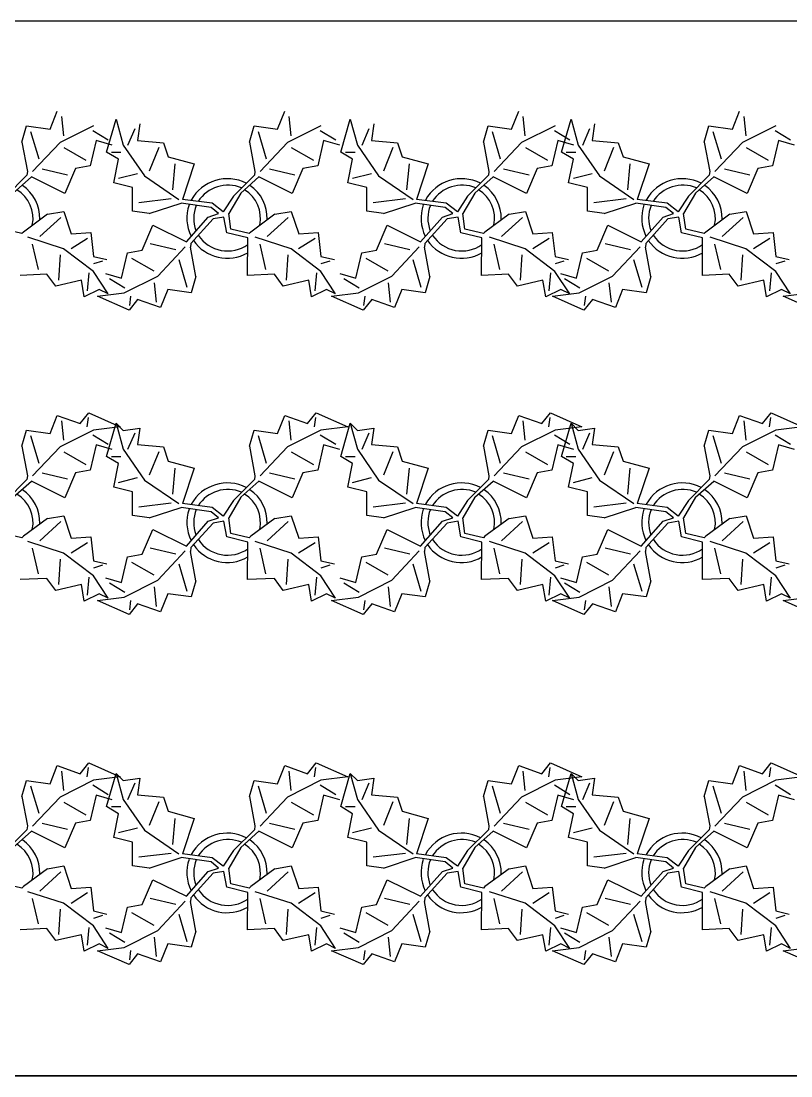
# Model space of a CAD drawing. Header units: inches. Extents: x 8624 to 20537, y 780 to 7738.
# Drawn here: x 9648.1 to 9763.1, y 7155.8 to 7313.6 of the extents above; entities that cross this region are included whole.
import ezdxf

# ---------------------------------------------------------------- set-up
doc = ezdxf.new("R2010")
doc.units = ezdxf.units.IN
doc.header["$MEASUREMENT"] = 0

msp = doc.modelspace()

# ---------------------------------------------------------------- linework, layer by layer
for p, q in [((10573.53, 7313.57), (9162.9, 7313.57)), ((10573.53, 7155.82), (9175.53, 7155.82))]:
    msp.add_line(p, q)
at = {"color": 114, "linetype": 'Continuous'}
for p, q in [((9652.4, 7297.39), (9653.49, 7300.09)), ((9654.09, 7299.29), (9654.4, 7296.39)), ((9660.86, 7293.97), (9662.28, 7298.92)), ((9662.28, 7298.92), (9663.34, 7295.03)), ((9686.4, 7297.39), (9687.49, 7300.09)), ((9688.09, 7299.29), (9688.4, 7296.39)), ((9695.86, 7293.97), (9697.28, 7298.92)), ((9697.28, 7298.92), (9698.34, 7295.03)), ((9721.4, 7297.39), (9722.49, 7300.09)), ((9723.09, 7299.29), (9723.4, 7296.39)), ((9728.86, 7293.97), (9730.28, 7298.92)), ((9730.28, 7298.92), (9731.34, 7295.03)), ((9754.4, 7297.39), (9755.49, 7300.09)), ((9756.09, 7299.29), (9756.4, 7296.39)), ((9648.2, 7295.48), (9648.9, 7297.88)), ((9648.9, 7297.88), (9652.4, 7297.39)), ((9658.9, 7297.9), (9653.9, 7295.39)), ((9664.05, 7295.03), (9665.11, 7297.5)), ((9665.81, 7298.21), (9665.46, 7295.73)), ((9682.2, 7295.48), (9682.9, 7297.88)), ((9682.9, 7297.88), (9686.4, 7297.39)), ((9692.9, 7297.9), (9687.9, 7295.39)), ((9699.05, 7295.03), (9700.11, 7297.5)), ((9700.81, 7298.21), (9700.46, 7295.73)), ((9717.2, 7295.48), (9717.9, 7297.88)), ((9717.9, 7297.88), (9721.4, 7297.39)), ((9727.9, 7297.9), (9722.9, 7295.39)), ((9732.05, 7295.03), (9733.11, 7297.5)), ((9733.81, 7298.21), (9733.46, 7295.73)), ((9750.2, 7295.48), (9750.9, 7297.88)), ((9750.9, 7297.88), (9754.4, 7297.39)), ((9760.9, 7297.9), (9755.9, 7295.39)), ((9649.5, 7297.08), (9650.71, 7292.98)), ((9659.3, 7295.7), (9658.41, 7291.9)), ((9658.8, 7297.2), (9661.1, 7295.81)), ((9661.7, 7295.01), (9659.3, 7295.7)), ((9665.46, 7295.73), (9669.35, 7295.38)), ((9683.5, 7297.08), (9684.71, 7292.98)), ((9693.3, 7295.7), (9692.41, 7291.9)), ((9692.8, 7297.2), (9695.1, 7295.81)), ((9695.7, 7295.01), (9693.3, 7295.7)), ((9700.46, 7295.73), (9704.35, 7295.38)), ((9718.5, 7297.08), (9719.71, 7292.98)), ((9728.3, 7295.7), (9727.41, 7291.9)), ((9727.8, 7297.2), (9730.1, 7295.81)), ((9730.7, 7295.01), (9728.3, 7295.7)), ((9733.46, 7295.73), (9737.35, 7295.38)), ((9751.5, 7297.08), (9752.71, 7292.98)), ((9761.3, 7295.7), (9760.41, 7291.9)), ((9760.8, 7297.2), (9763.1, 7295.81)), ((9763.7, 7295.01), (9761.3, 7295.7)), ((9648.2, 7295.48), (9649.01, 7291.08)), ((9653.9, 7295.39), (9649.79, 7291.05)), ((9657.81, 7292.7), (9654.51, 7294.59)), ((9663.34, 7295.03), (9666.52, 7290.43)), ((9668.64, 7294.67), (9667.23, 7291.14)), ((9669.35, 7295.38), (9670.06, 7293.26)), ((9682.2, 7295.48), (9683.01, 7291.08)), ((9687.9, 7295.39), (9683.79, 7291.05)), ((9691.81, 7292.7), (9688.51, 7294.59)), ((9698.34, 7295.03), (9701.52, 7290.43)), ((9703.64, 7294.67), (9702.23, 7291.14)), ((9704.35, 7295.38), (9705.06, 7293.26)), ((9717.2, 7295.48), (9718.01, 7291.08)), ((9722.9, 7295.39), (9718.79, 7291.05)), ((9726.81, 7292.7), (9723.51, 7294.59)), ((9731.34, 7295.03), (9734.52, 7290.43)), ((9736.64, 7294.67), (9735.23, 7291.14)), ((9737.35, 7295.38), (9738.06, 7293.26)), ((9750.2, 7295.48), (9751.01, 7291.08)), ((9755.9, 7295.39), (9751.79, 7291.05)), ((9759.81, 7292.7), (9756.51, 7294.59)), ((9662.63, 7292.91), (9660.86, 7293.97)), ((9661.57, 7293.97), (9662.99, 7293.97)), ((9661.92, 7289.37), (9662.63, 7292.91)), ((9670.06, 7293.26), (9673.95, 7292.2)), ((9697.63, 7292.91), (9695.86, 7293.97)), ((9696.57, 7293.97), (9697.99, 7293.97)), ((9696.92, 7289.37), (9697.63, 7292.91)), ((9705.06, 7293.26), (9708.95, 7292.2)), ((9730.63, 7292.91), (9728.86, 7293.97)), ((9729.57, 7293.97), (9730.99, 7293.97)), ((9729.92, 7289.37), (9730.63, 7292.91)), ((9738.06, 7293.26), (9741.95, 7292.2)), ((9649.01, 7291.08), (9648.95, 7290.51)), ((9651.21, 7291.49), (9655.01, 7290.59)), ((9656.21, 7291.5), (9654.62, 7287.79)), ((9658.41, 7291.9), (9656.21, 7291.5)), ((9670.76, 7288.31), (9671.12, 7292.2)), ((9673.95, 7292.2), (9672.18, 7286.9)), ((9683.01, 7291.08), (9682.95, 7290.51)), ((9685.21, 7291.49), (9689.01, 7290.59)), ((9690.21, 7291.5), (9688.62, 7287.79)), ((9692.41, 7291.9), (9690.21, 7291.5)), ((9705.76, 7288.31), (9706.12, 7292.2)), ((9708.95, 7292.2), (9707.18, 7286.9)), ((9718.01, 7291.08), (9717.95, 7290.51)), ((9720.21, 7291.49), (9724.01, 7290.59)), ((9725.21, 7291.5), (9723.62, 7287.79)), ((9727.41, 7291.9), (9725.21, 7291.5)), ((9738.76, 7288.31), (9739.12, 7292.2)), ((9741.95, 7292.2), (9740.18, 7286.9)), ((9751.01, 7291.08), (9750.95, 7290.51)), ((9753.21, 7291.49), (9757.01, 7290.59)), ((9758.21, 7291.5), (9756.62, 7287.79)), ((9760.41, 7291.9), (9758.21, 7291.5)), ((9648.95, 7290.51), (9645.83, 7287.39)), ((9646.91, 7287.85), (9649.62, 7290.28)), ((9654.62, 7287.79), (9649.62, 7290.28)), ((9662.63, 7290.08), (9665.46, 7290.79)), ((9666.52, 7290.43), (9671.67, 7286.91)), ((9682.95, 7290.51), (9679.83, 7287.39)), ((9680.91, 7287.85), (9683.62, 7290.28)), ((9688.62, 7287.79), (9683.62, 7290.28)), ((9697.63, 7290.08), (9700.46, 7290.79)), ((9701.52, 7290.43), (9706.67, 7286.91)), ((9717.95, 7290.51), (9714.83, 7287.39)), ((9715.91, 7287.85), (9718.62, 7290.28)), ((9723.62, 7287.79), (9718.62, 7290.28)), ((9730.63, 7290.08), (9733.46, 7290.79)), ((9734.52, 7290.43), (9739.67, 7286.91)), ((9750.95, 7290.51), (9747.83, 7287.39)), ((9748.91, 7287.85), (9751.62, 7290.28)), ((9756.62, 7287.79), (9751.62, 7290.28)), ((9664.75, 7288.66), (9661.92, 7289.37)), ((9664.75, 7285.13), (9664.75, 7288.66)), ((9680.91, 7287.85), (9679.11, 7284.79)), ((9699.75, 7288.66), (9696.92, 7289.37)), ((9699.75, 7285.13), (9699.75, 7288.66)), ((9715.91, 7287.85), (9714.11, 7284.79)), ((9732.75, 7288.66), (9729.92, 7289.37)), ((9732.75, 7285.13), (9732.75, 7288.66)), ((9748.91, 7287.85), (9747.11, 7284.79)), ((9670.53, 7286.98), (9665.69, 7286.4)), ((9667.23, 7284.77), (9671.99, 7286.35)), ((9676.47, 7285.7), (9671.99, 7286.35)), ((9676.64, 7286.33), (9672.18, 7286.9)), ((9678.3, 7285.05), (9676.64, 7286.33)), ((9679.83, 7287.39), (9678.3, 7285.05)), ((9705.53, 7286.98), (9700.69, 7286.4)), ((9702.23, 7284.77), (9706.99, 7286.35)), ((9711.47, 7285.7), (9706.99, 7286.35)), ((9711.64, 7286.33), (9707.18, 7286.9)), ((9713.3, 7285.05), (9711.64, 7286.33)), ((9714.83, 7287.39), (9713.3, 7285.05)), ((9738.53, 7286.98), (9733.69, 7286.4)), ((9735.23, 7284.77), (9739.99, 7286.35)), ((9744.47, 7285.7), (9739.99, 7286.35)), ((9744.64, 7286.33), (9740.18, 7286.9)), ((9746.3, 7285.05), (9744.64, 7286.33)), ((9747.83, 7287.39), (9746.3, 7285.05)), ((9652.01, 7284.68), (9648.41, 7282.02)), ((9652.01, 7284.68), (9654.47, 7285.1)), ((9654.47, 7285.1), (9655.57, 7281.74)), ((9667.23, 7284.77), (9664.75, 7285.13)), ((9676.06, 7284.26), (9677.59, 7284.79)), ((9677.59, 7284.79), (9676.47, 7285.7)), ((9679.42, 7282.44), (9679.11, 7284.79)), ((9686.01, 7284.68), (9682.41, 7282.02)), ((9686.01, 7284.68), (9688.47, 7285.1)), ((9688.47, 7285.1), (9689.57, 7281.74)), ((9702.23, 7284.77), (9699.75, 7285.13)), ((9711.06, 7284.26), (9712.59, 7284.79)), ((9712.59, 7284.79), (9711.47, 7285.7)), ((9714.42, 7282.44), (9714.11, 7284.79)), ((9721.01, 7284.68), (9717.41, 7282.02)), ((9721.01, 7284.68), (9723.47, 7285.1)), ((9723.47, 7285.1), (9724.57, 7281.74)), ((9735.23, 7284.77), (9732.75, 7285.13)), ((9744.06, 7284.26), (9745.59, 7284.79)), ((9745.59, 7284.79), (9744.47, 7285.7)), ((9747.42, 7282.44), (9747.11, 7284.79)), ((9754.01, 7284.68), (9750.41, 7282.02)), ((9754.01, 7284.68), (9756.47, 7285.1)), ((9756.47, 7285.1), (9757.57, 7281.74)), ((9654.02, 7284.21), (9650.87, 7281.33)), ((9672.79, 7280.55), (9676.06, 7284.26)), ((9676.77, 7284), (9673.45, 7280.32)), ((9678.4, 7284.26), (9676.77, 7284)), ((9678.81, 7281.92), (9678.4, 7284.26)), ((9688.02, 7284.21), (9684.87, 7281.33)), ((9707.79, 7280.55), (9711.06, 7284.26)), ((9711.77, 7284), (9708.45, 7280.32)), ((9713.4, 7284.26), (9711.77, 7284)), ((9713.81, 7281.92), (9713.4, 7284.26)), ((9723.02, 7284.21), (9719.87, 7281.33)), ((9740.79, 7280.55), (9744.06, 7284.26)), ((9744.77, 7284), (9741.45, 7280.32)), ((9746.4, 7284.26), (9744.77, 7284)), ((9746.81, 7281.92), (9746.4, 7284.26)), ((9756.02, 7284.21), (9752.87, 7281.33)), ((9648.19, 7281.8), (9645.42, 7282.44)), ((9648.41, 7282.02), (9648.19, 7281.8)), ((9655.57, 7281.74), (9658.48, 7281.94)), ((9658.48, 7281.94), (9658.9, 7278.36)), ((9666.19, 7279.33), (9667.78, 7283.04)), ((9667.78, 7283.04), (9672.79, 7280.55)), ((9681.96, 7281.13), (9678.81, 7281.92)), ((9679.42, 7282.44), (9679.42, 7282.44)), ((9682.19, 7281.8), (9679.42, 7282.44)), ((9682.41, 7282.02), (9682.19, 7281.8)), ((9689.57, 7281.74), (9692.48, 7281.94)), ((9692.48, 7281.94), (9692.9, 7278.36)), ((9701.19, 7279.33), (9702.78, 7283.04)), ((9702.78, 7283.04), (9707.79, 7280.55)), ((9716.96, 7281.13), (9713.81, 7281.92)), ((9714.42, 7282.44), (9714.42, 7282.44)), ((9717.19, 7281.8), (9714.42, 7282.44)), ((9717.41, 7282.02), (9717.19, 7281.8)), ((9724.57, 7281.74), (9727.48, 7281.94)), ((9727.48, 7281.94), (9727.9, 7278.36)), ((9734.19, 7279.33), (9735.78, 7283.04)), ((9735.78, 7283.04), (9740.79, 7280.55)), ((9749.96, 7281.13), (9746.81, 7281.92)), ((9747.42, 7282.44), (9747.42, 7282.44)), ((9750.19, 7281.8), (9747.42, 7282.44)), ((9750.41, 7282.02), (9750.19, 7281.8)), ((9757.57, 7281.74), (9760.48, 7281.94)), ((9760.48, 7281.94), (9760.9, 7278.36)), ((9654.43, 7279.51), (9649.08, 7281.24)), ((9649.74, 7280.22), (9650.61, 7276.41)), ((9658.02, 7281.05), (9655.55, 7279.51)), ((9671.19, 7279.35), (9667.39, 7280.24)), ((9673.45, 7280.32), (9673.39, 7279.75)), ((9681.92, 7275.54), (9681.96, 7281.13)), ((9688.43, 7279.51), (9683.08, 7281.24)), ((9683.74, 7280.22), (9684.61, 7276.41)), ((9692.02, 7281.05), (9689.55, 7279.51)), ((9706.19, 7279.35), (9702.39, 7280.24)), ((9708.45, 7280.32), (9708.39, 7279.75)), ((9716.92, 7275.54), (9716.96, 7281.13)), ((9723.43, 7279.51), (9718.08, 7281.24)), ((9718.74, 7280.22), (9719.61, 7276.41)), ((9727.02, 7281.05), (9724.55, 7279.51)), ((9739.19, 7279.35), (9735.39, 7280.24)), ((9741.45, 7280.32), (9741.39, 7279.75)), ((9749.92, 7275.54), (9749.96, 7281.13)), ((9756.43, 7279.51), (9751.08, 7281.24)), ((9751.74, 7280.22), (9752.61, 7276.41)), ((9760.02, 7281.05), (9757.55, 7279.51)), ((9653.73, 7274.82), (9653.98, 7278.62)), ((9658.88, 7276.13), (9654.43, 7279.51)), ((9658.9, 7278.36), (9660.9, 7277.9)), ((9663.1, 7275.13), (9663.99, 7278.93)), ((9663.99, 7278.93), (9666.19, 7279.33)), ((9668.5, 7275.44), (9672.6, 7279.83)), ((9674.2, 7275.35), (9673.39, 7279.75)), ((9687.73, 7274.82), (9687.98, 7278.62)), ((9692.88, 7276.13), (9688.43, 7279.51)), ((9692.9, 7278.36), (9694.9, 7277.9)), ((9698.1, 7275.13), (9698.99, 7278.93)), ((9698.99, 7278.93), (9701.19, 7279.33)), ((9703.5, 7275.44), (9707.6, 7279.83)), ((9709.2, 7275.35), (9708.39, 7279.75)), ((9722.73, 7274.82), (9722.98, 7278.62)), ((9727.88, 7276.13), (9723.43, 7279.51)), ((9727.9, 7278.36), (9729.9, 7277.9)), ((9731.1, 7275.13), (9731.99, 7278.93)), ((9731.99, 7278.93), (9734.19, 7279.33)), ((9736.5, 7275.44), (9740.6, 7279.83)), ((9742.2, 7275.35), (9741.39, 7279.75)), ((9755.73, 7274.82), (9755.98, 7278.62)), ((9760.88, 7276.13), (9756.43, 7279.51)), ((9760.9, 7278.36), (9762.9, 7277.9)), ((9660.23, 7277.68), (9658.89, 7277.25)), ((9664.59, 7278.13), (9667.9, 7276.24)), ((9672.9, 7273.75), (9671.69, 7277.85)), ((9694.23, 7277.68), (9692.89, 7277.25)), ((9699.59, 7278.13), (9702.9, 7276.24)), ((9707.9, 7273.75), (9706.69, 7277.85)), ((9729.23, 7277.68), (9727.89, 7277.25)), ((9732.59, 7278.13), (9735.9, 7276.24)), ((9740.9, 7273.75), (9739.69, 7277.85)), ((9762.23, 7277.68), (9760.89, 7277.25)), ((9651.94, 7275.73), (9647.92, 7275.54)), ((9653.27, 7273.93), (9651.94, 7275.73)), ((9658.21, 7275.91), (9657.96, 7273.23)), ((9661.09, 7272.76), (9658.88, 7276.13)), ((9660.7, 7275.82), (9663.1, 7275.13)), ((9663.5, 7272.93), (9668.5, 7275.44)), ((9674.2, 7275.35), (9673.5, 7272.95)), ((9685.94, 7275.73), (9681.92, 7275.54)), ((9687.27, 7273.93), (9685.94, 7275.73)), ((9692.21, 7275.91), (9691.96, 7273.23)), ((9695.09, 7272.76), (9692.88, 7276.13)), ((9695.7, 7275.82), (9698.1, 7275.13)), ((9698.5, 7272.93), (9703.5, 7275.44)), ((9709.2, 7275.35), (9708.5, 7272.95)), ((9720.94, 7275.73), (9716.92, 7275.54)), ((9722.27, 7273.93), (9720.94, 7275.73)), ((9727.21, 7275.91), (9726.96, 7273.23)), ((9730.09, 7272.76), (9727.88, 7276.13)), ((9728.7, 7275.82), (9731.1, 7275.13)), ((9731.5, 7272.93), (9736.5, 7275.44)), ((9742.2, 7275.35), (9741.5, 7272.95)), ((9753.94, 7275.73), (9749.92, 7275.54)), ((9755.27, 7273.93), (9753.94, 7275.73)), ((9760.21, 7275.91), (9759.96, 7273.23)), ((9763.09, 7272.76), (9760.88, 7276.13)), ((9657.08, 7274.8), (9653.27, 7273.93)), ((9657.51, 7272.34), (9657.08, 7274.8)), ((9663.6, 7273.63), (9661.3, 7275.02)), ((9668.31, 7271.54), (9668, 7274.44)), ((9691.08, 7274.8), (9687.27, 7273.93)), ((9691.51, 7272.34), (9691.08, 7274.8)), ((9698.6, 7273.63), (9696.3, 7275.02)), ((9703.31, 7271.54), (9703, 7274.44)), ((9726.08, 7274.8), (9722.27, 7273.93)), ((9726.51, 7272.34), (9726.08, 7274.8)), ((9731.6, 7273.63), (9729.3, 7275.02)), ((9736.31, 7271.54), (9736, 7274.44)), ((9759.08, 7274.8), (9755.27, 7273.93)), ((9759.51, 7272.34), (9759.08, 7274.8)), ((9659.75, 7273.44), (9657.51, 7272.34)), ((9659.5, 7272.42), (9663.5, 7272.93)), ((9664.21, 7270.33), (9659.5, 7272.42)), ((9661.09, 7272.76), (9659.75, 7273.44)), ((9664.31, 7271.03), (9664.5, 7272.43)), ((9670, 7273.44), (9668.91, 7270.74)), ((9673.5, 7272.95), (9670, 7273.44)), ((9693.75, 7273.44), (9691.51, 7272.34)), ((9695.09, 7272.76), (9693.75, 7273.44)), ((9694.5, 7272.42), (9698.5, 7272.93)), ((9699.21, 7270.33), (9694.5, 7272.42)), ((9699.31, 7271.03), (9699.5, 7272.43)), ((9705, 7273.44), (9703.91, 7270.74)), ((9708.5, 7272.95), (9705, 7273.44)), ((9728.75, 7273.44), (9726.51, 7272.34)), ((9727.5, 7272.42), (9731.5, 7272.93)), ((9732.21, 7270.33), (9727.5, 7272.42)), ((9730.09, 7272.76), (9728.75, 7273.44)), ((9732.31, 7271.03), (9732.5, 7272.43)), ((9738, 7273.44), (9736.91, 7270.74)), ((9741.5, 7272.95), (9738, 7273.44)), ((9761.75, 7273.44), (9759.51, 7272.34)), ((9763.09, 7272.76), (9761.75, 7273.44)), ((9762, 7272.42), (9766, 7272.93)), ((9766.71, 7270.33), (9762, 7272.42)), ((9665.5, 7271.93), (9664.21, 7270.33)), ((9668.91, 7270.74), (9665.5, 7271.93)), ((9700.5, 7271.93), (9699.21, 7270.33)), ((9703.91, 7270.74), (9700.5, 7271.93)), ((9733.5, 7271.93), (9732.21, 7270.33)), ((9736.91, 7270.74), (9733.5, 7271.93)), ((9656.9, 7253.4), (9658.19, 7255)), ((9658.19, 7255), (9662.9, 7252.91)), ((9690.9, 7253.4), (9692.19, 7255)), ((9692.19, 7255), (9696.9, 7252.91)), ((9725.9, 7253.4), (9727.19, 7255)), ((9727.19, 7255), (9731.9, 7252.91)), ((9758.9, 7253.4), (9760.19, 7255)), ((9760.19, 7255), (9764.9, 7252.91)), ((9652.4, 7251.89), (9653.49, 7254.59)), ((9653.49, 7254.59), (9656.9, 7253.4)), ((9654.09, 7253.79), (9654.4, 7250.89)), ((9658.09, 7254.3), (9657.9, 7252.9)), ((9660.86, 7248.47), (9662.28, 7253.42)), ((9662.28, 7253.42), (9663.34, 7249.53)), ((9662.28, 7253.42), (9663.34, 7252.36)), ((9686.4, 7251.89), (9687.49, 7254.59)), ((9687.49, 7254.59), (9690.9, 7253.4)), ((9688.09, 7253.79), (9688.4, 7250.89)), ((9692.09, 7254.3), (9691.9, 7252.9)), ((9695.86, 7248.47), (9697.28, 7253.42)), ((9697.28, 7253.42), (9698.34, 7249.53)), ((9697.28, 7253.42), (9698.34, 7252.36)), ((9721.4, 7251.89), (9722.49, 7254.59)), ((9722.49, 7254.59), (9725.9, 7253.4)), ((9723.09, 7253.79), (9723.4, 7250.89)), ((9727.09, 7254.3), (9726.9, 7252.9)), ((9728.86, 7248.47), (9730.28, 7253.42)), ((9730.28, 7253.42), (9731.34, 7249.53)), ((9730.28, 7253.42), (9731.34, 7252.36)), ((9754.4, 7251.89), (9755.49, 7254.59)), ((9755.49, 7254.59), (9758.9, 7253.4)), ((9756.09, 7253.79), (9756.4, 7250.89)), ((9760.09, 7254.3), (9759.9, 7252.9)), ((9648.2, 7249.98), (9648.9, 7252.38)), ((9648.9, 7252.38), (9652.4, 7251.89)), ((9649.5, 7251.58), (9650.71, 7247.48)), ((9658.9, 7252.4), (9653.9, 7249.89)), ((9658.8, 7251.7), (9661.1, 7250.31)), ((9662.9, 7252.91), (9658.9, 7252.4)), ((9663.34, 7252.36), (9665.81, 7252.71)), ((9664.05, 7249.53), (9665.11, 7252)), ((9665.81, 7252.71), (9665.46, 7250.23)), ((9682.2, 7249.98), (9682.9, 7252.38)), ((9682.9, 7252.38), (9686.4, 7251.89)), ((9683.5, 7251.58), (9684.71, 7247.48)), ((9692.9, 7252.4), (9687.9, 7249.89)), ((9692.8, 7251.7), (9695.1, 7250.31)), ((9696.9, 7252.91), (9692.9, 7252.4)), ((9698.34, 7252.36), (9700.81, 7252.71)), ((9699.05, 7249.53), (9700.11, 7252)), ((9700.81, 7252.71), (9700.46, 7250.23)), ((9717.2, 7249.98), (9717.9, 7252.38)), ((9717.9, 7252.38), (9721.4, 7251.89)), ((9718.5, 7251.58), (9719.71, 7247.48)), ((9727.9, 7252.4), (9722.9, 7249.89)), ((9727.8, 7251.7), (9730.1, 7250.31)), ((9731.9, 7252.91), (9727.9, 7252.4)), ((9731.34, 7252.36), (9733.81, 7252.71)), ((9732.05, 7249.53), (9733.11, 7252)), ((9733.81, 7252.71), (9733.46, 7250.23)), ((9750.2, 7249.98), (9750.9, 7252.38)), ((9750.9, 7252.38), (9754.4, 7251.89)), ((9751.5, 7251.58), (9752.71, 7247.48)), ((9760.9, 7252.4), (9755.9, 7249.89)), ((9760.8, 7251.7), (9763.1, 7250.31)), ((9764.9, 7252.91), (9760.9, 7252.4)), ((9648.2, 7249.98), (9649.01, 7245.58)), ((9659.3, 7250.2), (9658.41, 7246.4)), ((9661.7, 7249.51), (9659.3, 7250.2)), ((9665.46, 7250.23), (9669.35, 7249.88)), ((9682.2, 7249.98), (9683.01, 7245.58)), ((9693.3, 7250.2), (9692.41, 7246.4)), ((9695.7, 7249.51), (9693.3, 7250.2)), ((9700.46, 7250.23), (9704.35, 7249.88)), ((9717.2, 7249.98), (9718.01, 7245.58)), ((9728.3, 7250.2), (9727.41, 7246.4)), ((9730.7, 7249.51), (9728.3, 7250.2)), ((9733.46, 7250.23), (9737.35, 7249.88)), ((9750.2, 7249.98), (9751.01, 7245.58)), ((9761.3, 7250.2), (9760.41, 7246.4)), ((9763.7, 7249.51), (9761.3, 7250.2)), ((9653.9, 7249.89), (9649.79, 7245.55)), ((9657.81, 7247.2), (9654.51, 7249.09)), ((9662.63, 7247.41), (9660.86, 7248.47)), ((9661.57, 7248.47), (9662.99, 7248.47)), ((9663.34, 7249.53), (9666.52, 7244.93)), ((9668.64, 7249.17), (9667.23, 7245.64)), ((9669.35, 7249.88), (9670.06, 7247.76)), ((9687.9, 7249.89), (9683.79, 7245.55)), ((9691.81, 7247.2), (9688.51, 7249.09)), ((9697.63, 7247.41), (9695.86, 7248.47)), ((9696.57, 7248.47), (9697.99, 7248.47)), ((9698.34, 7249.53), (9701.52, 7244.93)), ((9703.64, 7249.17), (9702.23, 7245.64)), ((9704.35, 7249.88), (9705.06, 7247.76)), ((9722.9, 7249.89), (9718.79, 7245.55)), ((9726.81, 7247.2), (9723.51, 7249.09)), ((9730.63, 7247.41), (9728.86, 7248.47)), ((9729.57, 7248.47), (9730.99, 7248.47)), ((9731.34, 7249.53), (9734.52, 7244.93)), ((9736.64, 7249.17), (9735.23, 7245.64)), ((9737.35, 7249.88), (9738.06, 7247.76)), ((9755.9, 7249.89), (9751.79, 7245.55)), ((9759.81, 7247.2), (9756.51, 7249.09)), ((9661.92, 7243.87), (9662.63, 7247.41)), ((9670.06, 7247.76), (9673.95, 7246.7)), ((9696.92, 7243.87), (9697.63, 7247.41)), ((9705.06, 7247.76), (9708.95, 7246.7)), ((9729.92, 7243.87), (9730.63, 7247.41)), ((9738.06, 7247.76), (9741.95, 7246.7)), ((9649.01, 7245.58), (9648.95, 7245.01)), ((9651.21, 7245.99), (9655.01, 7245.09)), ((9656.21, 7246), (9654.62, 7242.29)), ((9658.41, 7246.4), (9656.21, 7246)), ((9662.63, 7244.58), (9665.46, 7245.29)), ((9670.76, 7242.81), (9671.12, 7246.7)), ((9673.95, 7246.7), (9672.18, 7241.4)), ((9683.01, 7245.58), (9682.95, 7245.01)), ((9685.21, 7245.99), (9689.01, 7245.09)), ((9690.21, 7246), (9688.62, 7242.29)), ((9692.41, 7246.4), (9690.21, 7246)), ((9697.63, 7244.58), (9700.46, 7245.29)), ((9705.76, 7242.81), (9706.12, 7246.7)), ((9708.95, 7246.7), (9707.18, 7241.4)), ((9718.01, 7245.58), (9717.95, 7245.01)), ((9720.21, 7245.99), (9724.01, 7245.09)), ((9725.21, 7246), (9723.62, 7242.29)), ((9727.41, 7246.4), (9725.21, 7246)), ((9730.63, 7244.58), (9733.46, 7245.29)), ((9738.76, 7242.81), (9739.12, 7246.7)), ((9741.95, 7246.7), (9740.18, 7241.4)), ((9751.01, 7245.58), (9750.95, 7245.01)), ((9753.21, 7245.99), (9757.01, 7245.09)), ((9758.21, 7246), (9756.62, 7242.29)), ((9760.41, 7246.4), (9758.21, 7246)), ((9648.95, 7245.01), (9645.83, 7241.89)), ((9646.91, 7242.35), (9649.62, 7244.78)), ((9654.62, 7242.29), (9649.62, 7244.78)), ((9664.75, 7243.16), (9661.92, 7243.87)), ((9666.52, 7244.93), (9671.67, 7241.41)), ((9682.95, 7245.01), (9679.83, 7241.89)), ((9680.91, 7242.35), (9683.62, 7244.78)), ((9688.62, 7242.29), (9683.62, 7244.78)), ((9699.75, 7243.16), (9696.92, 7243.87)), ((9701.52, 7244.93), (9706.67, 7241.41)), ((9717.95, 7245.01), (9714.83, 7241.89)), ((9715.91, 7242.35), (9718.62, 7244.78)), ((9723.62, 7242.29), (9718.62, 7244.78)), ((9732.75, 7243.16), (9729.92, 7243.87)), ((9734.52, 7244.93), (9739.67, 7241.41)), ((9750.95, 7245.01), (9747.83, 7241.89)), ((9748.91, 7242.35), (9751.62, 7244.78)), ((9756.62, 7242.29), (9751.62, 7244.78)), ((9664.75, 7239.63), (9664.75, 7243.16)), ((9680.91, 7242.35), (9679.11, 7239.29)), ((9699.75, 7239.63), (9699.75, 7243.16)), ((9715.91, 7242.35), (9714.11, 7239.29)), ((9732.75, 7239.63), (9732.75, 7243.16)), ((9748.91, 7242.35), (9747.11, 7239.29)), ((9670.53, 7241.48), (9665.69, 7240.9)), ((9667.23, 7239.27), (9671.99, 7240.85)), ((9676.47, 7240.2), (9671.99, 7240.85)), ((9676.64, 7240.83), (9672.18, 7241.4)), ((9678.3, 7239.55), (9676.64, 7240.83)), ((9679.83, 7241.89), (9678.3, 7239.55)), ((9705.53, 7241.48), (9700.69, 7240.9)), ((9702.23, 7239.27), (9706.99, 7240.85)), ((9711.47, 7240.2), (9706.99, 7240.85)), ((9711.64, 7240.83), (9707.18, 7241.4)), ((9713.3, 7239.55), (9711.64, 7240.83)), ((9714.83, 7241.89), (9713.3, 7239.55)), ((9738.53, 7241.48), (9733.69, 7240.9)), ((9735.23, 7239.27), (9739.99, 7240.85)), ((9744.47, 7240.2), (9739.99, 7240.85)), ((9744.64, 7240.83), (9740.18, 7241.4)), ((9746.3, 7239.55), (9744.64, 7240.83)), ((9747.83, 7241.89), (9746.3, 7239.55)), ((9652.01, 7239.18), (9648.41, 7236.52)), ((9652.01, 7239.18), (9654.47, 7239.6)), ((9654.47, 7239.6), (9655.57, 7236.24)), ((9667.23, 7239.27), (9664.75, 7239.63)), ((9676.06, 7238.76), (9677.59, 7239.29)), ((9677.59, 7239.29), (9676.47, 7240.2)), ((9679.42, 7236.94), (9679.11, 7239.29)), ((9686.01, 7239.18), (9682.41, 7236.52)), ((9686.01, 7239.18), (9688.47, 7239.6)), ((9688.47, 7239.6), (9689.57, 7236.24)), ((9702.23, 7239.27), (9699.75, 7239.63)), ((9711.06, 7238.76), (9712.59, 7239.29)), ((9712.59, 7239.29), (9711.47, 7240.2)), ((9714.42, 7236.94), (9714.11, 7239.29)), ((9721.01, 7239.18), (9717.41, 7236.52)), ((9721.01, 7239.18), (9723.47, 7239.6)), ((9723.47, 7239.6), (9724.57, 7236.24)), ((9735.23, 7239.27), (9732.75, 7239.63)), ((9744.06, 7238.76), (9745.59, 7239.29)), ((9745.59, 7239.29), (9744.47, 7240.2)), ((9747.42, 7236.94), (9747.11, 7239.29)), ((9754.01, 7239.18), (9750.41, 7236.52)), ((9754.01, 7239.18), (9756.47, 7239.6)), ((9756.47, 7239.6), (9757.57, 7236.24)), ((9654.02, 7238.71), (9650.87, 7235.83)), ((9666.19, 7233.83), (9667.78, 7237.54)), ((9667.78, 7237.54), (9672.79, 7235.05)), ((9672.79, 7235.05), (9676.06, 7238.76)), ((9676.77, 7238.5), (9673.45, 7234.82)), ((9678.4, 7238.76), (9676.77, 7238.5)), ((9678.81, 7236.42), (9678.4, 7238.76)), ((9688.02, 7238.71), (9684.87, 7235.83)), ((9701.19, 7233.83), (9702.78, 7237.54)), ((9702.78, 7237.54), (9707.79, 7235.05)), ((9707.79, 7235.05), (9711.06, 7238.76)), ((9711.77, 7238.5), (9708.45, 7234.82)), ((9713.4, 7238.76), (9711.77, 7238.5)), ((9713.81, 7236.42), (9713.4, 7238.76)), ((9723.02, 7238.71), (9719.87, 7235.83)), ((9734.19, 7233.83), (9735.78, 7237.54)), ((9735.78, 7237.54), (9740.79, 7235.05)), ((9740.79, 7235.05), (9744.06, 7238.76)), ((9744.77, 7238.5), (9741.45, 7234.82)), ((9746.4, 7238.76), (9744.77, 7238.5)), ((9746.81, 7236.42), (9746.4, 7238.76)), ((9756.02, 7238.71), (9752.87, 7235.83)), ((9648.19, 7236.3), (9645.42, 7236.94)), ((9648.41, 7236.52), (9648.19, 7236.3)), ((9654.43, 7234.01), (9649.08, 7235.74)), ((9655.57, 7236.24), (9658.48, 7236.44)), ((9658.48, 7236.44), (9658.9, 7232.86)), ((9681.96, 7235.63), (9678.81, 7236.42)), ((9679.42, 7236.94), (9679.42, 7236.94)), ((9682.19, 7236.3), (9679.42, 7236.94)), ((9682.41, 7236.52), (9682.19, 7236.3)), ((9688.43, 7234.01), (9683.08, 7235.74)), ((9689.57, 7236.24), (9692.48, 7236.44)), ((9692.48, 7236.44), (9692.9, 7232.86)), ((9716.96, 7235.63), (9713.81, 7236.42)), ((9714.42, 7236.94), (9714.42, 7236.94)), ((9717.19, 7236.3), (9714.42, 7236.94)), ((9717.41, 7236.52), (9717.19, 7236.3)), ((9723.43, 7234.01), (9718.08, 7235.74)), ((9724.57, 7236.24), (9727.48, 7236.44)), ((9727.48, 7236.44), (9727.9, 7232.86)), ((9749.96, 7235.63), (9746.81, 7236.42)), ((9747.42, 7236.94), (9747.42, 7236.94)), ((9750.19, 7236.3), (9747.42, 7236.94)), ((9750.41, 7236.52), (9750.19, 7236.3)), ((9756.43, 7234.01), (9751.08, 7235.74)), ((9757.57, 7236.24), (9760.48, 7236.44)), ((9760.48, 7236.44), (9760.9, 7232.86)), ((9649.74, 7234.72), (9650.61, 7230.91)), ((9658.02, 7235.55), (9655.55, 7234.01)), ((9671.19, 7233.85), (9667.39, 7234.74)), ((9668.5, 7229.94), (9672.6, 7234.33)), ((9673.45, 7234.82), (9673.39, 7234.25)), ((9674.2, 7229.85), (9673.39, 7234.25)), ((9681.92, 7230.04), (9681.96, 7235.63)), ((9683.74, 7234.72), (9684.61, 7230.91)), ((9692.02, 7235.55), (9689.55, 7234.01)), ((9706.19, 7233.85), (9702.39, 7234.74)), ((9703.5, 7229.94), (9707.6, 7234.33)), ((9708.45, 7234.82), (9708.39, 7234.25)), ((9709.2, 7229.85), (9708.39, 7234.25)), ((9716.92, 7230.04), (9716.96, 7235.63)), ((9718.74, 7234.72), (9719.61, 7230.91)), ((9727.02, 7235.55), (9724.55, 7234.01)), ((9739.19, 7233.85), (9735.39, 7234.74)), ((9736.5, 7229.94), (9740.6, 7234.33)), ((9741.45, 7234.82), (9741.39, 7234.25)), ((9742.2, 7229.85), (9741.39, 7234.25)), ((9749.92, 7230.04), (9749.96, 7235.63)), ((9751.74, 7234.72), (9752.61, 7230.91)), ((9760.02, 7235.55), (9757.55, 7234.01)), ((9653.73, 7229.32), (9653.98, 7233.12)), ((9658.88, 7230.63), (9654.43, 7234.01)), ((9658.9, 7232.86), (9660.9, 7232.4)), ((9663.1, 7229.63), (9663.99, 7233.43)), ((9663.99, 7233.43), (9666.19, 7233.83)), ((9664.59, 7232.63), (9667.9, 7230.74)), ((9687.73, 7229.32), (9687.98, 7233.12)), ((9692.88, 7230.63), (9688.43, 7234.01)), ((9692.9, 7232.86), (9694.9, 7232.4)), ((9698.1, 7229.63), (9698.99, 7233.43)), ((9698.99, 7233.43), (9701.19, 7233.83)), ((9699.59, 7232.63), (9702.9, 7230.74)), ((9722.73, 7229.32), (9722.98, 7233.12)), ((9727.88, 7230.63), (9723.43, 7234.01)), ((9727.9, 7232.86), (9729.9, 7232.4)), ((9731.1, 7229.63), (9731.99, 7233.43)), ((9731.99, 7233.43), (9734.19, 7233.83)), ((9732.59, 7232.63), (9735.9, 7230.74)), ((9755.73, 7229.32), (9755.98, 7233.12)), ((9760.88, 7230.63), (9756.43, 7234.01)), ((9760.9, 7232.86), (9762.9, 7232.4)), ((9660.23, 7232.18), (9658.89, 7231.75)), ((9672.9, 7228.25), (9671.69, 7232.35)), ((9694.23, 7232.18), (9692.89, 7231.75)), ((9707.9, 7228.25), (9706.69, 7232.35)), ((9729.23, 7232.18), (9727.89, 7231.75)), ((9740.9, 7228.25), (9739.69, 7232.35)), ((9762.23, 7232.18), (9760.89, 7231.75)), ((9651.94, 7230.23), (9647.92, 7230.04)), ((9653.27, 7228.43), (9651.94, 7230.23)), ((9658.21, 7230.41), (9657.96, 7227.73)), ((9661.09, 7227.26), (9658.88, 7230.63)), ((9660.7, 7230.32), (9663.1, 7229.63)), ((9663.6, 7228.13), (9661.3, 7229.52)), ((9663.5, 7227.43), (9668.5, 7229.94)), ((9674.2, 7229.85), (9673.5, 7227.45)), ((9685.94, 7230.23), (9681.92, 7230.04)), ((9687.27, 7228.43), (9685.94, 7230.23)), ((9692.21, 7230.41), (9691.96, 7227.73)), ((9695.09, 7227.26), (9692.88, 7230.63)), ((9695.7, 7230.32), (9698.1, 7229.63)), ((9698.6, 7228.13), (9696.3, 7229.52)), ((9698.5, 7227.43), (9703.5, 7229.94)), ((9709.2, 7229.85), (9708.5, 7227.45)), ((9720.94, 7230.23), (9716.92, 7230.04)), ((9722.27, 7228.43), (9720.94, 7230.23)), ((9727.21, 7230.41), (9726.96, 7227.73)), ((9730.09, 7227.26), (9727.88, 7230.63)), ((9728.7, 7230.32), (9731.1, 7229.63)), ((9731.6, 7228.13), (9729.3, 7229.52)), ((9731.5, 7227.43), (9736.5, 7229.94)), ((9742.2, 7229.85), (9741.5, 7227.45)), ((9753.94, 7230.23), (9749.92, 7230.04)), ((9755.27, 7228.43), (9753.94, 7230.23)), ((9760.21, 7230.41), (9759.96, 7227.73)), ((9763.09, 7227.26), (9760.88, 7230.63)), ((9657.08, 7229.3), (9653.27, 7228.43)), ((9657.51, 7226.84), (9657.08, 7229.3)), ((9659.75, 7227.94), (9657.51, 7226.84)), ((9661.09, 7227.26), (9659.75, 7227.94)), ((9668.31, 7226.04), (9668, 7228.94)), ((9670, 7227.94), (9668.91, 7225.24)), ((9673.5, 7227.45), (9670, 7227.94)), ((9691.08, 7229.3), (9687.27, 7228.43)), ((9691.51, 7226.84), (9691.08, 7229.3)), ((9693.75, 7227.94), (9691.51, 7226.84)), ((9695.09, 7227.26), (9693.75, 7227.94)), ((9703.31, 7226.04), (9703, 7228.94)), ((9705, 7227.94), (9703.91, 7225.24)), ((9708.5, 7227.45), (9705, 7227.94)), ((9726.08, 7229.3), (9722.27, 7228.43)), ((9726.51, 7226.84), (9726.08, 7229.3)), ((9728.75, 7227.94), (9726.51, 7226.84)), ((9730.09, 7227.26), (9728.75, 7227.94)), ((9736.31, 7226.04), (9736, 7228.94)), ((9738, 7227.94), (9736.91, 7225.24)), ((9741.5, 7227.45), (9738, 7227.94)), ((9759.08, 7229.3), (9755.27, 7228.43)), ((9759.51, 7226.84), (9759.08, 7229.3)), ((9761.75, 7227.94), (9759.51, 7226.84)), ((9763.09, 7227.26), (9761.75, 7227.94)), ((9659.5, 7226.92), (9663.5, 7227.43)), ((9664.21, 7224.83), (9659.5, 7226.92)), ((9665.5, 7226.43), (9664.21, 7224.83)), ((9664.31, 7225.53), (9664.5, 7226.93)), ((9668.91, 7225.24), (9665.5, 7226.43)), ((9694.5, 7226.92), (9698.5, 7227.43)), ((9699.21, 7224.83), (9694.5, 7226.92)), ((9700.5, 7226.43), (9699.21, 7224.83)), ((9699.31, 7225.53), (9699.5, 7226.93)), ((9703.91, 7225.24), (9700.5, 7226.43)), ((9727.5, 7226.92), (9731.5, 7227.43)), ((9732.21, 7224.83), (9727.5, 7226.92)), ((9733.5, 7226.43), (9732.21, 7224.83)), ((9732.31, 7225.53), (9732.5, 7226.93)), ((9736.91, 7225.24), (9733.5, 7226.43)), ((9762, 7226.92), (9766, 7227.43)), ((9766.71, 7224.83), (9762, 7226.92)), ((9656.9, 7201.02), (9658.19, 7202.63)), ((9658.19, 7202.63), (9662.9, 7200.54)), ((9690.9, 7201.02), (9692.19, 7202.63)), ((9692.19, 7202.63), (9696.9, 7200.54)), ((9725.9, 7201.02), (9727.19, 7202.63)), ((9727.19, 7202.63), (9731.9, 7200.54)), ((9758.9, 7201.02), (9760.19, 7202.63)), ((9760.19, 7202.63), (9764.9, 7200.54)), ((9652.4, 7199.51), (9653.49, 7202.22)), ((9653.49, 7202.22), (9656.9, 7201.02)), ((9654.09, 7201.42), (9654.4, 7198.52)), ((9658.09, 7201.93), (9657.9, 7200.53)), ((9660.86, 7196.09), (9662.28, 7201.04)), ((9662.28, 7201.04), (9663.34, 7197.15)), ((9662.28, 7201.04), (9663.34, 7199.98)), ((9686.4, 7199.51), (9687.49, 7202.22)), ((9687.49, 7202.22), (9690.9, 7201.02)), ((9688.09, 7201.42), (9688.4, 7198.52)), ((9692.09, 7201.93), (9691.9, 7200.53)), ((9695.86, 7196.09), (9697.28, 7201.04)), ((9697.28, 7201.04), (9698.34, 7197.15)), ((9697.28, 7201.04), (9698.34, 7199.98)), ((9721.4, 7199.51), (9722.49, 7202.22)), ((9722.49, 7202.22), (9725.9, 7201.02)), ((9723.09, 7201.42), (9723.4, 7198.52)), ((9727.09, 7201.93), (9726.9, 7200.53)), ((9728.86, 7196.09), (9730.28, 7201.04)), ((9730.28, 7201.04), (9731.34, 7197.15)), ((9730.28, 7201.04), (9731.34, 7199.98)), ((9754.4, 7199.51), (9755.49, 7202.22)), ((9755.49, 7202.22), (9758.9, 7201.02)), ((9756.09, 7201.42), (9756.4, 7198.52)), ((9760.09, 7201.93), (9759.9, 7200.53)), ((9648.2, 7197.6), (9648.9, 7200.01)), ((9648.9, 7200.01), (9652.4, 7199.51)), ((9658.9, 7200.03), (9653.9, 7197.52)), ((9662.9, 7200.54), (9658.9, 7200.03)), ((9663.34, 7199.98), (9665.81, 7200.34)), ((9664.05, 7197.15), (9665.11, 7199.63)), ((9665.81, 7200.34), (9665.46, 7197.86)), ((9682.2, 7197.6), (9682.9, 7200.01)), ((9682.9, 7200.01), (9686.4, 7199.51)), ((9692.9, 7200.03), (9687.9, 7197.52)), ((9696.9, 7200.54), (9692.9, 7200.03)), ((9698.34, 7199.98), (9700.81, 7200.34)), ((9699.05, 7197.15), (9700.11, 7199.63)), ((9700.81, 7200.34), (9700.46, 7197.86)), ((9717.2, 7197.6), (9717.9, 7200.01)), ((9717.9, 7200.01), (9721.4, 7199.51)), ((9727.9, 7200.03), (9722.9, 7197.52)), ((9731.9, 7200.54), (9727.9, 7200.03)), ((9731.34, 7199.98), (9733.81, 7200.34)), ((9732.05, 7197.15), (9733.11, 7199.63)), ((9733.81, 7200.34), (9733.46, 7197.86)), ((9750.2, 7197.6), (9750.9, 7200.01)), ((9750.9, 7200.01), (9754.4, 7199.51)), ((9760.9, 7200.03), (9755.9, 7197.52)), ((9764.9, 7200.54), (9760.9, 7200.03)), ((9649.5, 7199.21), (9650.71, 7195.11)), ((9658.8, 7199.33), (9661.1, 7197.93)), ((9683.5, 7199.21), (9684.71, 7195.11)), ((9692.8, 7199.33), (9695.1, 7197.93)), ((9718.5, 7199.21), (9719.71, 7195.11)), ((9727.8, 7199.33), (9730.1, 7197.93)), ((9751.5, 7199.21), (9752.71, 7195.11)), ((9760.8, 7199.33), (9763.1, 7197.93)), ((9648.2, 7197.6), (9649.01, 7193.21)), ((9653.9, 7197.52), (9649.79, 7193.17)), ((9657.81, 7194.83), (9654.51, 7196.72)), ((9659.3, 7197.83), (9658.41, 7194.03)), ((9661.7, 7197.13), (9659.3, 7197.83)), ((9663.34, 7197.15), (9666.52, 7192.56)), ((9665.46, 7197.86), (9669.35, 7197.51)), ((9668.64, 7196.8), (9667.23, 7193.26)), ((9669.35, 7197.51), (9670.06, 7195.39)), ((9682.2, 7197.6), (9683.01, 7193.21)), ((9687.9, 7197.52), (9683.79, 7193.17)), ((9691.81, 7194.83), (9688.51, 7196.72)), ((9693.3, 7197.83), (9692.41, 7194.03)), ((9695.7, 7197.13), (9693.3, 7197.83)), ((9698.34, 7197.15), (9701.52, 7192.56)), ((9700.46, 7197.86), (9704.35, 7197.51)), ((9703.64, 7196.8), (9702.23, 7193.26)), ((9704.35, 7197.51), (9705.06, 7195.39)), ((9717.2, 7197.6), (9718.01, 7193.21)), ((9722.9, 7197.52), (9718.79, 7193.17)), ((9726.81, 7194.83), (9723.51, 7196.72)), ((9728.3, 7197.83), (9727.41, 7194.03)), ((9730.7, 7197.13), (9728.3, 7197.83)), ((9731.34, 7197.15), (9734.52, 7192.56)), ((9733.46, 7197.86), (9737.35, 7197.51)), ((9736.64, 7196.8), (9735.23, 7193.26)), ((9737.35, 7197.51), (9738.06, 7195.39)), ((9750.2, 7197.6), (9751.01, 7193.21)), ((9755.9, 7197.52), (9751.79, 7193.17)), ((9759.81, 7194.83), (9756.51, 7196.72)), ((9761.3, 7197.83), (9760.41, 7194.03)), ((9763.7, 7197.13), (9761.3, 7197.83)), ((9662.63, 7195.03), (9660.86, 7196.09)), ((9661.57, 7196.09), (9662.99, 7196.09)), ((9661.92, 7191.5), (9662.63, 7195.03)), ((9670.06, 7195.39), (9673.95, 7194.33)), ((9697.63, 7195.03), (9695.86, 7196.09)), ((9696.57, 7196.09), (9697.99, 7196.09)), ((9696.92, 7191.5), (9697.63, 7195.03)), ((9705.06, 7195.39), (9708.95, 7194.33)), ((9730.63, 7195.03), (9728.86, 7196.09)), ((9729.57, 7196.09), (9730.99, 7196.09)), ((9729.92, 7191.5), (9730.63, 7195.03)), ((9738.06, 7195.39), (9741.95, 7194.33)), ((9649.01, 7193.21), (9648.95, 7192.64)), ((9651.21, 7193.61), (9655.01, 7192.72)), ((9656.21, 7193.62), (9654.62, 7189.92)), ((9658.41, 7194.03), (9656.21, 7193.62)), ((9670.76, 7190.44), (9671.12, 7194.33)), ((9673.95, 7194.33), (9672.18, 7189.02)), ((9683.01, 7193.21), (9682.95, 7192.64)), ((9685.21, 7193.61), (9689.01, 7192.72)), ((9690.21, 7193.62), (9688.62, 7189.92)), ((9692.41, 7194.03), (9690.21, 7193.62)), ((9705.76, 7190.44), (9706.12, 7194.33)), ((9708.95, 7194.33), (9707.18, 7189.02)), ((9718.01, 7193.21), (9717.95, 7192.64)), ((9720.21, 7193.61), (9724.01, 7192.72)), ((9725.21, 7193.62), (9723.62, 7189.92)), ((9727.41, 7194.03), (9725.21, 7193.62)), ((9738.76, 7190.44), (9739.12, 7194.33)), ((9741.95, 7194.33), (9740.18, 7189.02)), ((9751.01, 7193.21), (9750.95, 7192.64)), ((9753.21, 7193.61), (9757.01, 7192.72)), ((9758.21, 7193.62), (9756.62, 7189.92)), ((9760.41, 7194.03), (9758.21, 7193.62)), ((9648.95, 7192.64), (9645.83, 7189.52)), ((9646.91, 7189.97), (9649.62, 7192.41)), ((9654.62, 7189.92), (9649.62, 7192.41)), ((9662.63, 7192.2), (9665.46, 7192.91)), ((9666.52, 7192.56), (9671.67, 7189.04)), ((9682.95, 7192.64), (9679.83, 7189.52)), ((9680.91, 7189.97), (9683.62, 7192.41)), ((9688.62, 7189.92), (9683.62, 7192.41)), ((9697.63, 7192.2), (9700.46, 7192.91)), ((9701.52, 7192.56), (9706.67, 7189.04)), ((9717.95, 7192.64), (9714.83, 7189.52)), ((9715.91, 7189.97), (9718.62, 7192.41)), ((9723.62, 7189.92), (9718.62, 7192.41)), ((9730.63, 7192.2), (9733.46, 7192.91)), ((9734.52, 7192.56), (9739.67, 7189.04)), ((9750.95, 7192.64), (9747.83, 7189.52)), ((9748.91, 7189.97), (9751.62, 7192.41)), ((9756.62, 7189.92), (9751.62, 7192.41)), ((9664.75, 7190.79), (9661.92, 7191.5)), ((9664.75, 7187.25), (9664.75, 7190.79)), ((9699.75, 7190.79), (9696.92, 7191.5)), ((9699.75, 7187.25), (9699.75, 7190.79)), ((9732.75, 7190.79), (9729.92, 7191.5)), ((9732.75, 7187.25), (9732.75, 7190.79)), ((9670.53, 7189.1), (9665.69, 7188.53)), ((9667.23, 7186.9), (9671.99, 7188.48)), ((9676.47, 7187.83), (9671.99, 7188.48)), ((9676.64, 7188.45), (9672.18, 7189.02)), ((9678.3, 7187.17), (9676.64, 7188.45)), ((9679.83, 7189.52), (9678.3, 7187.17)), ((9680.91, 7189.97), (9679.11, 7186.91)), ((9705.53, 7189.1), (9700.69, 7188.53)), ((9702.23, 7186.9), (9706.99, 7188.48)), ((9711.47, 7187.83), (9706.99, 7188.48)), ((9711.64, 7188.45), (9707.18, 7189.02)), ((9713.3, 7187.17), (9711.64, 7188.45)), ((9714.83, 7189.52), (9713.3, 7187.17)), ((9715.91, 7189.97), (9714.11, 7186.91)), ((9738.53, 7189.1), (9733.69, 7188.53)), ((9735.23, 7186.9), (9739.99, 7188.48)), ((9744.47, 7187.83), (9739.99, 7188.48)), ((9744.64, 7188.45), (9740.18, 7189.02)), ((9746.3, 7187.17), (9744.64, 7188.45)), ((9747.83, 7189.52), (9746.3, 7187.17)), ((9748.91, 7189.97), (9747.11, 7186.91)), ((9652.01, 7186.8), (9654.47, 7187.23)), ((9654.47, 7187.23), (9655.57, 7183.87)), ((9667.23, 7186.9), (9664.75, 7187.25)), ((9676.06, 7186.39), (9677.59, 7186.91)), ((9677.59, 7186.91), (9676.47, 7187.83)), ((9679.42, 7184.56), (9679.11, 7186.91)), ((9686.01, 7186.8), (9688.47, 7187.23)), ((9688.47, 7187.23), (9689.57, 7183.87)), ((9702.23, 7186.9), (9699.75, 7187.25)), ((9711.06, 7186.39), (9712.59, 7186.91)), ((9712.59, 7186.91), (9711.47, 7187.83)), ((9714.42, 7184.56), (9714.11, 7186.91)), ((9721.01, 7186.8), (9723.47, 7187.23)), ((9723.47, 7187.23), (9724.57, 7183.87)), ((9735.23, 7186.9), (9732.75, 7187.25)), ((9744.06, 7186.39), (9745.59, 7186.91)), ((9745.59, 7186.91), (9744.47, 7187.83)), ((9747.42, 7184.56), (9747.11, 7186.91)), ((9754.01, 7186.8), (9756.47, 7187.23)), ((9756.47, 7187.23), (9757.57, 7183.87)), ((9652.01, 7186.8), (9648.41, 7184.15)), ((9654.02, 7186.34), (9650.87, 7183.46)), ((9672.79, 7182.68), (9676.06, 7186.39)), ((9676.77, 7186.13), (9673.45, 7182.44)), ((9678.4, 7186.39), (9676.77, 7186.13)), ((9678.81, 7184.04), (9678.4, 7186.39)), ((9686.01, 7186.8), (9682.41, 7184.15)), ((9688.02, 7186.34), (9684.87, 7183.46)), ((9707.79, 7182.68), (9711.06, 7186.39)), ((9711.77, 7186.13), (9708.45, 7182.44)), ((9713.4, 7186.39), (9711.77, 7186.13)), ((9713.81, 7184.04), (9713.4, 7186.39)), ((9721.01, 7186.8), (9717.41, 7184.15)), ((9723.02, 7186.34), (9719.87, 7183.46)), ((9740.79, 7182.68), (9744.06, 7186.39)), ((9744.77, 7186.13), (9741.45, 7182.44)), ((9746.4, 7186.39), (9744.77, 7186.13)), ((9746.81, 7184.04), (9746.4, 7186.39)), ((9754.01, 7186.8), (9750.41, 7184.15)), ((9756.02, 7186.34), (9752.87, 7183.46)), ((9648.19, 7183.92), (9645.42, 7184.56)), ((9648.41, 7184.15), (9648.19, 7183.92)), ((9655.57, 7183.87), (9658.48, 7184.07)), ((9658.48, 7184.07), (9658.9, 7180.49)), ((9666.19, 7181.46), (9667.78, 7185.16)), ((9667.78, 7185.16), (9672.79, 7182.68)), ((9681.96, 7183.26), (9678.81, 7184.04)), ((9679.42, 7184.56), (9679.42, 7184.56)), ((9682.19, 7183.92), (9679.42, 7184.56)), ((9682.41, 7184.15), (9682.19, 7183.92)), ((9689.57, 7183.87), (9692.48, 7184.07)), ((9692.48, 7184.07), (9692.9, 7180.49)), ((9701.19, 7181.46), (9702.78, 7185.16)), ((9702.78, 7185.16), (9707.79, 7182.68)), ((9716.96, 7183.26), (9713.81, 7184.04)), ((9714.42, 7184.56), (9714.42, 7184.56)), ((9717.19, 7183.92), (9714.42, 7184.56)), ((9717.41, 7184.15), (9717.19, 7183.92)), ((9724.57, 7183.87), (9727.48, 7184.07)), ((9727.48, 7184.07), (9727.9, 7180.49)), ((9734.19, 7181.46), (9735.78, 7185.16)), ((9735.78, 7185.16), (9740.79, 7182.68)), ((9749.96, 7183.26), (9746.81, 7184.04)), ((9747.42, 7184.56), (9747.42, 7184.56)), ((9750.19, 7183.92), (9747.42, 7184.56)), ((9750.41, 7184.15), (9750.19, 7183.92)), ((9757.57, 7183.87), (9760.48, 7184.07)), ((9760.48, 7184.07), (9760.9, 7180.49)), ((9654.43, 7181.64), (9649.08, 7183.37)), ((9649.74, 7182.35), (9650.61, 7178.54)), ((9658.02, 7183.18), (9655.55, 7181.63)), ((9671.19, 7181.47), (9667.39, 7182.36)), ((9673.45, 7182.44), (9673.39, 7181.88)), ((9681.92, 7177.67), (9681.96, 7183.26)), ((9688.43, 7181.64), (9683.08, 7183.37)), ((9683.74, 7182.35), (9684.61, 7178.54)), ((9692.02, 7183.18), (9689.55, 7181.63)), ((9706.19, 7181.47), (9702.39, 7182.36)), ((9708.45, 7182.44), (9708.39, 7181.88)), ((9716.92, 7177.67), (9716.96, 7183.26)), ((9723.43, 7181.64), (9718.08, 7183.37)), ((9718.74, 7182.35), (9719.61, 7178.54)), ((9727.02, 7183.18), (9724.55, 7181.63)), ((9739.19, 7181.47), (9735.39, 7182.36)), ((9741.45, 7182.44), (9741.39, 7181.88)), ((9749.92, 7177.67), (9749.96, 7183.26)), ((9756.43, 7181.64), (9751.08, 7183.37)), ((9751.74, 7182.35), (9752.61, 7178.54)), ((9760.02, 7183.18), (9757.55, 7181.63)), ((9653.73, 7176.95), (9653.98, 7180.75)), ((9658.88, 7178.25), (9654.43, 7181.64)), ((9663.1, 7177.25), (9663.99, 7181.06)), ((9663.99, 7181.06), (9666.19, 7181.46)), ((9668.5, 7177.57), (9672.6, 7181.96)), ((9674.2, 7177.48), (9673.39, 7181.88)), ((9687.73, 7176.95), (9687.98, 7180.75)), ((9692.88, 7178.25), (9688.43, 7181.64)), ((9698.1, 7177.25), (9698.99, 7181.06)), ((9698.99, 7181.06), (9701.19, 7181.46)), ((9703.5, 7177.57), (9707.6, 7181.96)), ((9709.2, 7177.48), (9708.39, 7181.88)), ((9722.73, 7176.95), (9722.98, 7180.75)), ((9727.88, 7178.25), (9723.43, 7181.64)), ((9731.1, 7177.25), (9731.99, 7181.06)), ((9731.99, 7181.06), (9734.19, 7181.46)), ((9736.5, 7177.57), (9740.6, 7181.96)), ((9742.2, 7177.48), (9741.39, 7181.88)), ((9755.73, 7176.95), (9755.98, 7180.75)), ((9760.88, 7178.25), (9756.43, 7181.64)), ((9660.23, 7179.81), (9658.89, 7179.37)), ((9658.9, 7180.49), (9660.9, 7180.03)), ((9664.59, 7180.26), (9667.9, 7178.36)), ((9672.9, 7175.88), (9671.69, 7179.97)), ((9694.23, 7179.81), (9692.89, 7179.37)), ((9692.9, 7180.49), (9694.9, 7180.03)), ((9699.59, 7180.26), (9702.9, 7178.36)), ((9707.9, 7175.88), (9706.69, 7179.97)), ((9729.23, 7179.81), (9727.89, 7179.37)), ((9727.9, 7180.49), (9729.9, 7180.03)), ((9732.59, 7180.26), (9735.9, 7178.36)), ((9740.9, 7175.88), (9739.69, 7179.97)), ((9762.23, 7179.81), (9760.89, 7179.37)), ((9760.9, 7180.49), (9762.9, 7180.03)), ((9651.94, 7177.86), (9647.92, 7177.67)), ((9653.27, 7176.06), (9651.94, 7177.86)), ((9658.21, 7178.03), (9657.96, 7175.35)), ((9661.09, 7174.88), (9658.88, 7178.25)), ((9660.7, 7177.95), (9663.1, 7177.25)), ((9663.5, 7175.05), (9668.5, 7177.57)), ((9674.2, 7177.48), (9673.5, 7175.08)), ((9685.94, 7177.86), (9681.92, 7177.67)), ((9687.27, 7176.06), (9685.94, 7177.86)), ((9692.21, 7178.03), (9691.96, 7175.35)), ((9695.09, 7174.88), (9692.88, 7178.25)), ((9695.7, 7177.95), (9698.1, 7177.25)), ((9698.5, 7175.05), (9703.5, 7177.57)), ((9709.2, 7177.48), (9708.5, 7175.08)), ((9720.94, 7177.86), (9716.92, 7177.67)), ((9722.27, 7176.06), (9720.94, 7177.86)), ((9727.21, 7178.03), (9726.96, 7175.35)), ((9730.09, 7174.88), (9727.88, 7178.25)), ((9728.7, 7177.95), (9731.1, 7177.25)), ((9731.5, 7175.05), (9736.5, 7177.57)), ((9742.2, 7177.48), (9741.5, 7175.08)), ((9753.94, 7177.86), (9749.92, 7177.67)), ((9755.27, 7176.06), (9753.94, 7177.86)), ((9760.21, 7178.03), (9759.96, 7175.35)), ((9763.09, 7174.88), (9760.88, 7178.25)), ((9657.08, 7176.93), (9653.27, 7176.06)), ((9657.51, 7174.46), (9657.08, 7176.93)), ((9663.6, 7175.75), (9661.3, 7177.15)), ((9668.31, 7173.66), (9668, 7176.56)), ((9691.08, 7176.93), (9687.27, 7176.06)), ((9691.51, 7174.46), (9691.08, 7176.93)), ((9698.6, 7175.75), (9696.3, 7177.15)), ((9703.31, 7173.66), (9703, 7176.56)), ((9726.08, 7176.93), (9722.27, 7176.06)), ((9726.51, 7174.46), (9726.08, 7176.93)), ((9731.6, 7175.75), (9729.3, 7177.15)), ((9736.31, 7173.66), (9736, 7176.56)), ((9759.08, 7176.93), (9755.27, 7176.06)), ((9759.51, 7174.46), (9759.08, 7176.93)), ((9659.75, 7175.56), (9657.51, 7174.46)), ((9659.5, 7174.54), (9663.5, 7175.05)), ((9664.21, 7172.46), (9659.5, 7174.54)), ((9661.09, 7174.88), (9659.75, 7175.56)), ((9664.31, 7173.16), (9664.5, 7174.56)), ((9670, 7175.57), (9668.91, 7172.87)), ((9673.5, 7175.08), (9670, 7175.57)), ((9693.75, 7175.56), (9691.51, 7174.46)), ((9695.09, 7174.88), (9693.75, 7175.56)), ((9694.5, 7174.54), (9698.5, 7175.05)), ((9699.21, 7172.46), (9694.5, 7174.54)), ((9699.31, 7173.16), (9699.5, 7174.56)), ((9705, 7175.57), (9703.91, 7172.87)), ((9708.5, 7175.08), (9705, 7175.57)), ((9728.75, 7175.56), (9726.51, 7174.46)), ((9727.5, 7174.54), (9731.5, 7175.05)), ((9732.21, 7172.46), (9727.5, 7174.54)), ((9730.09, 7174.88), (9728.75, 7175.56)), ((9732.31, 7173.16), (9732.5, 7174.56)), ((9738, 7175.57), (9736.91, 7172.87)), ((9741.5, 7175.08), (9738, 7175.57)), ((9761.75, 7175.56), (9759.51, 7174.46)), ((9763.09, 7174.88), (9761.75, 7175.56)), ((9762, 7174.54), (9766, 7175.05)), ((9766.71, 7172.46), (9762, 7174.54)), ((9665.5, 7174.06), (9664.21, 7172.46)), ((9668.91, 7172.87), (9665.5, 7174.06)), ((9700.5, 7174.06), (9699.21, 7172.46)), ((9703.91, 7172.87), (9700.5, 7174.06)), ((9733.5, 7174.06), (9732.21, 7172.46)), ((9736.91, 7172.87), (9733.5, 7174.06))]:
    msp.add_line(p, q, dxfattribs=at)
at = {"color": 73}
msp.add_line((9175.53, 7155.82), (9874.53, 7155.82), dxfattribs=at)
at = {"color": 114, "linetype": 'Continuous'}
for centre, radius, start, end in [((9678.91, 7283.85), 6.15, 62.5812, 151.2714), ((9713.91, 7283.85), 6.15, 62.5812, 151.2714), ((9746.91, 7283.85), 6.15, 62.5812, 151.2714), ((9644.86, 7284.07), 5, 348.1647, 58.6725), ((9644.86, 7284.07), 6, 358.6147, 55.1169), ((9679, 7283.74), 5.29, 67.3711, 147.472), ((9678.86, 7284.07), 5, 348.1647, 58.6725), ((9678.86, 7284.07), 6, 358.6147, 55.1169), ((9714, 7283.74), 5.29, 67.3711, 147.472), ((9713.86, 7284.07), 5, 348.1647, 58.6725), ((9713.86, 7284.07), 6, 358.6147, 55.1169), ((9747, 7283.74), 5.29, 67.3711, 147.472), ((9746.86, 7284.07), 5, 348.1647, 58.6725), ((9746.86, 7284.07), 6, 358.6147, 55.1169), ((9678.99, 7284.1), 6.13, 161.2017, 206.0918), ((9679.16, 7284.07), 5.28, 158.4094, 200.0301), ((9713.99, 7284.1), 6.13, 161.2017, 206.0918), ((9714.16, 7284.07), 5.28, 158.4094, 200.0301), ((9746.99, 7284.1), 6.13, 161.2017, 206.0918), ((9747.16, 7284.07), 5.28, 158.4094, 200.0301), ((9678.95, 7284.44), 5.25, 213.8219, 304.9414), ((9713.95, 7284.44), 5.25, 213.8219, 304.9414), ((9746.95, 7284.44), 5.25, 213.8219, 304.9414), ((9678.89, 7284.23), 6.13, 214.3757, 300.1028), ((9713.89, 7284.23), 6.13, 214.3757, 300.1028), ((9746.89, 7284.23), 6.13, 214.3757, 300.1028), ((9678.91, 7238.35), 6.15, 62.5812, 151.2714), ((9713.91, 7238.35), 6.15, 62.5812, 151.2714), ((9746.91, 7238.35), 6.15, 62.5812, 151.2714), ((9644.86, 7238.57), 5, 348.1647, 58.6725), ((9644.86, 7238.57), 6, 358.6147, 55.1169), ((9679, 7238.24), 5.29, 67.3711, 147.472), ((9678.86, 7238.57), 5, 348.1647, 58.6725), ((9678.86, 7238.57), 6, 358.6147, 55.1169), ((9714, 7238.24), 5.29, 67.3711, 147.472), ((9713.86, 7238.57), 5, 348.1647, 58.6725), ((9713.86, 7238.57), 6, 358.6147, 55.1169), ((9747, 7238.24), 5.29, 67.3711, 147.472), ((9746.86, 7238.57), 5, 348.1647, 58.6725), ((9746.86, 7238.57), 6, 358.6147, 55.1169), ((9678.99, 7238.6), 6.13, 161.2017, 206.0918), ((9679.16, 7238.57), 5.28, 158.4094, 200.0301), ((9713.99, 7238.6), 6.13, 161.2017, 206.0918), ((9714.16, 7238.57), 5.28, 158.4094, 200.0301), ((9746.99, 7238.6), 6.13, 161.2017, 206.0918), ((9747.16, 7238.57), 5.28, 158.4094, 200.0301), ((9678.95, 7238.94), 5.25, 213.8219, 304.9414), ((9713.95, 7238.94), 5.25, 213.8219, 304.9414), ((9746.95, 7238.94), 5.25, 213.8219, 304.9414), ((9678.89, 7238.73), 6.13, 214.3757, 300.1028), ((9713.89, 7238.73), 6.13, 214.3757, 300.1028), ((9746.89, 7238.73), 6.13, 214.3757, 300.1028), ((9678.91, 7185.98), 6.15, 62.5812, 151.2714), ((9713.91, 7185.98), 6.15, 62.5812, 151.2714), ((9746.91, 7185.98), 6.15, 62.5812, 151.2714), ((9644.86, 7186.19), 5, 348.1647, 58.6725), ((9644.86, 7186.19), 6, 358.6147, 55.1169), ((9679, 7185.87), 5.29, 67.3711, 147.472), ((9678.86, 7186.19), 5, 348.1647, 58.6725), ((9678.86, 7186.19), 6, 358.6147, 55.1169), ((9714, 7185.87), 5.29, 67.3711, 147.472), ((9713.86, 7186.19), 5, 348.1647, 58.6725), ((9713.86, 7186.19), 6, 358.6147, 55.1169), ((9747, 7185.87), 5.29, 67.3711, 147.472), ((9746.86, 7186.19), 5, 348.1647, 58.6725), ((9746.86, 7186.19), 6, 358.6147, 55.1169), ((9678.99, 7186.22), 6.13, 161.2017, 206.0918), ((9679.16, 7186.19), 5.28, 158.4094, 200.0301), ((9713.99, 7186.22), 6.13, 161.2017, 206.0918), ((9714.16, 7186.19), 5.28, 158.4094, 200.0301), ((9746.99, 7186.22), 6.13, 161.2017, 206.0918), ((9747.16, 7186.19), 5.28, 158.4094, 200.0301), ((9678.89, 7186.36), 6.13, 214.3757, 300.1028), ((9678.95, 7186.57), 5.25, 213.8219, 304.9414), ((9713.89, 7186.36), 6.13, 214.3757, 300.1028), ((9713.95, 7186.57), 5.25, 213.8219, 304.9414), ((9746.89, 7186.36), 6.13, 214.3757, 300.1028), ((9746.95, 7186.57), 5.25, 213.8219, 304.9414)]:
    msp.add_arc(centre, radius, start, end, dxfattribs=at)

doc.saveas('drawing.dxf')
